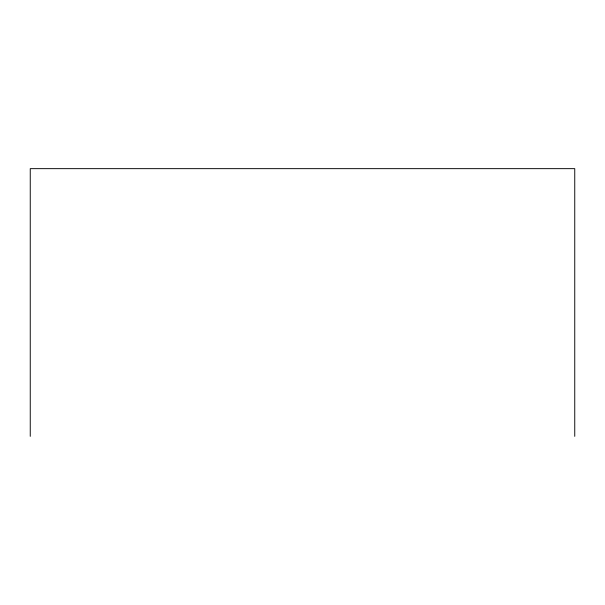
<?xml version="1.0" encoding="UTF-8"?>
<svg xmlns="http://www.w3.org/2000/svg" width="605" height="605" viewBox="0 0 605 605"><rect width="100%" height="100%" fill="white"/><g stroke="black" fill="none" stroke-linecap="round" stroke-linejoin="round"><path stroke-width="0.91" d="M574.75 436.349L574.75 168.651L30.25 168.651L30.25 436.349"/></g></svg>
